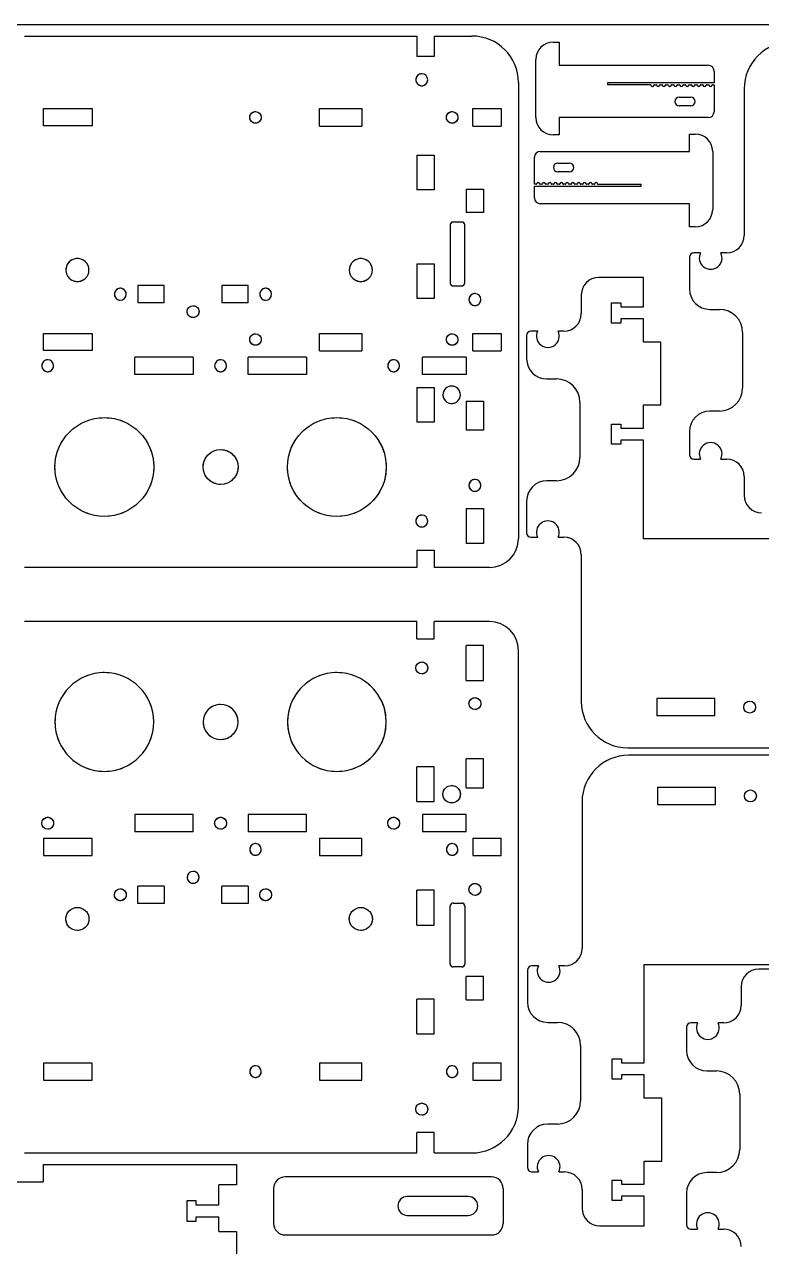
# Model space of a CAD drawing. Header units: millimetres. Extents: x -1447 to 1338, y -755 to 956.
# Drawn here: x -1208.1 to -954.4, y 535.1 to 955.9 of the extents above; entities that cross this region are included whole.
import ezdxf

# ---------------------------------------------------------------- set-up
doc = ezdxf.new("R2010")
doc.units = ezdxf.units.MM
doc.linetypes.add('HIDDEN', pattern=[9.525, 6.35, -3.175])
doc.layers.get('0').update_dxf_attribs({"lineweight": 70})
doc.layers.add('Hidden', color=7, linetype='HIDDEN', lineweight=70)

msp = doc.modelspace()

# ---------------------------------------------------------------- linework, layer by layer
at = {"color": 7, "lineweight": -3}
for p, q in [((-1447.18, 955.92), (-167.18, 955.92)), ((-1208.08, 951.92), (-1073.08, 951.92)), ((-1073.08, 951.92), (-1073.08, 944.92)), ((-1067.08, 951.92), (-1054.09, 951.92)), ((-1067.08, 951.92), (-1067.08, 944.92)), ((-1026.09, 949.86), (-1024.09, 949.86)), ((-1024.09, 949.86), (-1024.09, 941.86)), ((-1067.08, 944.92), (-1073.08, 944.92)), ((-1032.09, 923.86), (-1032.09, 943.86)), ((-1024.09, 941.86), (-972.76, 941.86)), ((-970.76, 939.86), (-970.76, 935.86)), ((-1038.09, 935.92), (-1038.09, 778.91)), ((-1007.49, 935.86), (-1007.49, 935.16)), ((-970.76, 935.86), (-1007.49, 935.86)), ((-992.49, 935.16), (-1007.49, 935.16)), ((-991.31, 935.16), (-990.71, 935.16)), ((-989.31, 935.16), (-988.71, 935.16)), ((-987.31, 935.16), (-986.71, 935.16)), ((-985.31, 935.16), (-984.71, 935.16)), ((-983.31, 935.16), (-982.71, 935.16)), ((-981.31, 935.16), (-980.71, 935.16)), ((-979.31, 935.16), (-978.71, 935.16)), ((-977.31, 935.16), (-976.71, 935.16)), ((-975.31, 935.16), (-974.71, 935.16)), ((-973.31, 935.16), (-972.71, 935.16)), ((-971.31, 935.16), (-970.76, 935.16)), ((-970.76, 935.16), (-970.76, 925.86)), ((-982.76, 930.86), (-978.76, 930.86)), ((-960.43, 933.77), (-960.43, 883.27)), ((-1201.55, 921.02), (-1201.55, 926.92)), ((-1201.55, 926.92), (-1184.81, 926.92)), ((-1184.81, 926.92), (-1184.81, 921.02)), ((-1106.53, 920.92), (-1106.53, 926.92)), ((-1106.53, 926.92), (-1091.94, 926.92)), ((-1091.94, 926.92), (-1091.94, 920.92)), ((-1053.84, 920.92), (-1053.84, 926.92)), ((-1053.84, 926.92), (-1044.09, 926.92)), ((-1044.09, 926.92), (-1044.09, 920.92)), ((-978.76, 927.86), (-982.76, 927.86)), ((-1024.09, 923.86), (-1024.09, 917.86)), ((-972.76, 923.86), (-1024.09, 923.86)), ((-1184.81, 921.02), (-1201.55, 921.02)), ((-1106.53, 920.92), (-1091.94, 920.92)), ((-1053.84, 920.92), (-1044.09, 920.92)), ((-1024.09, 917.86), (-1026.09, 917.86)), ((-979.25, 918.19), (-977.25, 918.19)), ((-979.25, 912.19), (-979.25, 918.19)), ((-1073.08, 910.92), (-1073.08, 898.92)), ((-1073.08, 910.92), (-1067.08, 910.92)), ((-1067.08, 910.92), (-1067.08, 898.92)), ((-1032.58, 900.89), (-1032.58, 910.19)), ((-1030.58, 912.19), (-979.25, 912.19)), ((-971.25, 912.19), (-971.25, 892.19)), ((-1024.58, 908.19), (-1020.58, 908.19)), ((-1020.58, 905.19), (-1024.58, 905.19)), ((-1032.02, 900.89), (-1032.58, 900.89)), ((-1030.02, 900.89), (-1030.63, 900.89)), ((-1028.02, 900.89), (-1028.63, 900.89)), ((-1026.02, 900.89), (-1026.63, 900.89)), ((-1024.02, 900.89), (-1024.63, 900.89)), ((-1022.02, 900.89), (-1022.63, 900.89)), ((-1020.02, 900.89), (-1020.63, 900.89)), ((-1018.02, 900.89), (-1018.63, 900.89)), ((-1016.02, 900.89), (-1016.63, 900.89)), ((-1014.02, 900.89), (-1014.63, 900.89)), ((-1012.02, 900.89), (-1012.63, 900.89)), ((-1010.85, 900.89), (-995.85, 900.89)), ((-995.85, 900.19), (-995.85, 900.89)), ((-1067.08, 898.92), (-1073.08, 898.92)), ((-1056.08, 899.19), (-1056.08, 891.19)), ((-1056.08, 899.19), (-1050.08, 899.19)), ((-1050.08, 899.19), (-1050.08, 891.19)), ((-1032.58, 900.19), (-995.85, 900.19)), ((-1032.58, 896.19), (-1032.58, 900.19)), ((-979.25, 894.19), (-1030.58, 894.19)), ((-979.25, 886.19), (-979.25, 894.19)), ((-1050.08, 891.19), (-1056.08, 891.19)), ((-1061.58, 886.89), (-1061.58, 866.89)), ((-1057.58, 887.89), (-1060.58, 887.89)), ((-1056.58, 866.89), (-1056.58, 886.89)), ((-977.25, 886.19), (-979.25, 886.19)), ((-979.25, 875.77), (-979.25, 864.8)), ((-975.45, 877.27), (-977.75, 877.27)), ((-966.43, 877.27), (-968.42, 877.27)), ((-1073.08, 873.49), (-1073.08, 861.49)), ((-1073.08, 873.49), (-1067.08, 873.49)), ((-1067.08, 873.49), (-1067.08, 861.49)), ((-995.05, 868.83), (-1010.45, 868.83)), ((-995.05, 858.65), (-995.05, 868.83)), ((-1160.04, 866.02), (-1169.04, 866.02)), ((-1169.04, 866.02), (-1169.04, 860.02)), ((-1160.04, 860.02), (-1160.04, 866.02)), ((-1140.14, 866.02), (-1140.14, 860.02)), ((-1131.14, 866.02), (-1140.14, 866.02)), ((-1131.14, 860.02), (-1131.14, 866.02)), ((-1060.58, 865.89), (-1057.58, 865.89)), ((-1016.45, 862.83), (-1016.45, 856.33)), ((-1160.04, 860.02), (-1169.04, 860.02)), ((-1131.14, 860.02), (-1140.14, 860.02)), ((-1067.08, 861.49), (-1073.08, 861.49)), ((-1006.05, 860.1), (-1002.85, 860.1)), ((-1006.05, 853.1), (-1006.05, 860.1)), ((-1002.85, 860.1), (-1002.85, 858.65)), ((-1002.85, 858.65), (-995.05, 858.65)), ((-1002.85, 854.55), (-1002.85, 853.1)), ((-995.05, 854.55), (-1002.85, 854.55)), ((-995.05, 846.55), (-995.05, 854.55)), ((-972.25, 857.8), (-968.93, 857.8)), ((-1031.47, 850.33), (-1033.77, 850.33)), ((-1022.45, 850.33), (-1024.44, 850.33)), ((-1002.85, 853.1), (-1006.05, 853.1)), ((-1201.55, 843.59), (-1201.55, 849.49)), ((-1201.55, 849.49), (-1184.81, 849.49)), ((-1184.81, 849.49), (-1184.81, 843.59)), ((-1106.53, 843.49), (-1106.53, 849.49)), ((-1106.53, 849.49), (-1091.94, 849.49)), ((-1091.94, 849.49), (-1091.94, 843.49)), ((-1053.84, 843.49), (-1053.84, 849.49)), ((-1053.84, 849.49), (-1044.09, 849.49)), ((-1044.09, 849.49), (-1044.09, 843.49)), ((-1035.27, 848.83), (-1035.27, 840.83)), ((-989.05, 846.55), (-995.05, 846.55)), ((-989.05, 824.88), (-989.05, 846.55)), ((-960.93, 849.8), (-960.93, 830.77)), ((-1184.81, 843.59), (-1201.55, 843.59)), ((-1106.53, 843.49), (-1091.94, 843.49)), ((-1053.84, 843.49), (-1044.09, 843.49)), ((-1170.08, 835.39), (-1170.08, 841.39)), ((-1150.08, 841.39), (-1170.08, 841.39)), ((-1150.08, 841.39), (-1150.08, 835.39)), ((-1131.08, 835.39), (-1131.08, 841.39)), ((-1111.08, 841.39), (-1131.08, 841.39)), ((-1111.08, 841.39), (-1111.08, 835.39)), ((-1071.08, 835.39), (-1071.08, 841.39)), ((-1056.08, 841.39), (-1071.08, 841.39)), ((-1056.08, 841.39), (-1056.08, 835.39)), ((-1150.08, 835.39), (-1170.08, 835.39)), ((-1111.08, 835.39), (-1131.08, 835.39)), ((-1056.08, 835.39), (-1071.08, 835.39)), ((-1028.27, 833.83), (-1024.95, 833.83)), ((-1073.08, 830.91), (-1073.08, 818.91)), ((-1073.08, 830.91), (-1067.08, 830.91)), ((-1067.08, 830.91), (-1067.08, 818.91)), ((-1056.08, 826.19), (-1050.08, 826.19)), ((-1056.08, 826.19), (-1056.08, 816.19)), ((-1050.08, 826.19), (-1050.08, 816.19)), ((-1016.95, 825.83), (-1016.95, 806.8)), ((-995.05, 824.88), (-989.05, 824.88)), ((-995.05, 816.88), (-995.05, 824.88)), ((-968.93, 822.77), (-972.25, 822.77)), ((-1067.08, 818.91), (-1073.08, 818.91)), ((-1006.05, 818.33), (-1002.85, 818.33)), ((-1006.05, 811.33), (-1006.05, 818.33)), ((-1002.85, 818.33), (-1002.85, 816.88)), ((-1002.85, 816.88), (-995.05, 816.88)), ((-1050.08, 816.19), (-1056.08, 816.19)), ((-1002.85, 812.78), (-1002.85, 811.33)), ((-995.06, 812.78), (-1002.85, 812.78)), ((-995.06, 778.83), (-995.06, 812.78)), ((-979.25, 815.77), (-979.25, 807.77)), ((-1002.85, 811.33), (-1006.05, 811.33)), ((-977.75, 806.27), (-975.45, 806.27)), ((-968.42, 806.27), (-966.43, 806.27)), ((-960.43, 800.27), (-960.43, 793.77)), ((-1024.95, 798.8), (-1028.27, 798.8)), ((-1035.27, 791.8), (-1035.27, 780.83)), ((-1056.08, 789.19), (-1056.08, 777.19)), ((-1056.08, 789.19), (-1050.08, 789.19)), ((-1050.08, 789.19), (-1050.08, 777.19)), ((-1033.77, 779.33), (-1031.47, 779.33)), ((-1024.44, 779.33), (-1022.45, 779.33)), ((-933.09, 778.83), (-995.06, 778.83)), ((-1073.08, 774.91), (-1073.08, 768.91)), ((-1073.08, 774.91), (-1067.08, 774.91)), ((-1067.08, 774.91), (-1067.08, 768.91)), ((-1050.08, 777.19), (-1056.08, 777.19)), ((-1016.45, 773.33), (-1016.45, 722.83)), ((-1073.08, 768.91), (-1208.08, 768.91)), ((-1048.09, 768.91), (-1067.08, 768.91)), ((-1073.08, 750.33), (-1208.08, 750.33)), ((-1073.08, 744.33), (-1073.08, 750.33)), ((-1048.09, 750.33), (-1067.08, 750.33)), ((-1067.08, 744.33), (-1067.08, 750.33)), ((-1073.08, 744.33), (-1067.08, 744.33)), ((-1056.08, 730.05), (-1056.08, 742.05)), ((-1050.08, 742.05), (-1056.08, 742.05)), ((-1050.08, 730.05), (-1050.08, 742.05)), ((-1038.09, 583.32), (-1038.09, 740.33)), ((-1056.08, 730.05), (-1050.08, 730.05)), ((-990.51, 723.83), (-990.51, 717.83)), ((-970.51, 723.83), (-990.51, 723.83)), ((-970.51, 717.83), (-970.51, 723.83)), ((-970.51, 717.83), (-990.51, 717.83)), ((-1056.08, 693.05), (-1056.08, 703.05)), ((-1050.08, 703.05), (-1056.08, 703.05)), ((-1050.08, 693.05), (-1050.08, 703.05)), ((-1000.45, 706.83), (-252.04, 706.83)), ((-251.78, 704.26), (-1000.19, 704.26)), ((-1073.08, 688.33), (-1073.08, 700.33)), ((-1067.08, 700.33), (-1073.08, 700.33)), ((-1067.08, 688.33), (-1067.08, 700.33)), ((-1056.08, 693.05), (-1050.08, 693.05)), ((-990.25, 693.26), (-970.25, 693.26)), ((-990.25, 693.26), (-990.25, 687.26)), ((-970.25, 687.26), (-970.25, 693.26)), ((-1073.08, 688.33), (-1067.08, 688.33)), ((-1016.19, 688.26), (-1016.19, 637.76)), ((-990.25, 687.26), (-970.25, 687.26)), ((-1150.08, 683.85), (-1170.08, 683.85)), ((-1170.08, 683.85), (-1170.08, 677.85)), ((-1150.08, 677.85), (-1150.08, 683.85)), ((-1131.08, 683.85), (-1131.08, 677.85)), ((-1111.08, 683.85), (-1131.08, 683.85)), ((-1111.08, 677.85), (-1111.08, 683.85)), ((-1071.08, 683.85), (-1071.08, 677.85)), ((-1056.08, 683.85), (-1071.08, 683.85)), ((-1056.08, 677.85), (-1056.08, 683.85)), ((-1150.08, 677.85), (-1170.08, 677.85)), ((-1111.08, 677.85), (-1131.08, 677.85)), ((-1056.08, 677.85), (-1071.08, 677.85)), ((-1184.81, 675.65), (-1201.55, 675.65)), ((-1201.55, 675.65), (-1201.55, 669.75)), ((-1184.81, 669.75), (-1184.81, 675.65)), ((-1106.53, 675.75), (-1106.53, 669.75)), ((-1106.53, 675.75), (-1091.94, 675.75)), ((-1091.94, 669.75), (-1091.94, 675.75)), ((-1053.84, 675.75), (-1053.84, 669.75)), ((-1053.84, 675.75), (-1044.09, 675.75)), ((-1044.09, 669.75), (-1044.09, 675.75)), ((-1201.55, 669.75), (-1184.81, 669.75)), ((-1106.53, 669.75), (-1091.94, 669.75)), ((-1053.84, 669.75), (-1044.09, 669.75)), ((-1169.04, 653.22), (-1169.04, 659.22)), ((-1160.04, 659.22), (-1169.04, 659.22)), ((-1160.04, 659.22), (-1160.04, 653.22)), ((-1131.14, 659.22), (-1140.14, 659.22)), ((-1140.14, 653.22), (-1140.14, 659.22)), ((-1131.14, 659.22), (-1131.14, 653.22)), ((-1073.08, 645.75), (-1073.08, 657.75)), ((-1067.08, 657.75), (-1073.08, 657.75)), ((-1067.08, 645.75), (-1067.08, 657.75)), ((-1160.04, 653.22), (-1169.04, 653.22)), ((-1131.14, 653.22), (-1140.14, 653.22)), ((-1061.58, 632.35), (-1061.58, 652.35)), ((-1060.58, 653.35), (-1057.58, 653.35)), ((-1056.58, 652.35), (-1056.58, 632.35)), ((-1073.08, 645.75), (-1067.08, 645.75)), ((-1057.58, 631.35), (-1060.58, 631.35)), ((-1031.21, 631.76), (-1033.51, 631.76)), ((-1022.19, 631.76), (-1024.18, 631.76)), ((-994.8, 598.31), (-994.8, 632.26)), ((-994.8, 632.26), (-932.83, 632.26)), ((-1050.08, 628.05), (-1056.08, 628.05)), ((-1056.08, 620.05), (-1056.08, 628.05)), ((-1050.08, 620.05), (-1050.08, 628.05)), ((-1035.01, 630.26), (-1035.01, 619.29)), ((-940.02, 630.58), (-955.42, 630.58)), ((-961.42, 624.58), (-961.42, 618.08)), ((-1067.08, 620.32), (-1073.08, 620.32)), ((-1073.08, 608.32), (-1073.08, 620.32)), ((-1067.08, 608.32), (-1067.08, 620.32)), ((-1056.08, 620.05), (-1050.08, 620.05)), ((-1028.01, 612.29), (-1024.69, 612.29)), ((-980.24, 610.58), (-980.24, 602.58)), ((-976.44, 612.08), (-978.74, 612.08)), ((-967.42, 612.08), (-969.4, 612.08)), ((-1073.08, 608.32), (-1067.08, 608.32)), ((-1016.69, 604.29), (-1016.69, 585.26)), ((-1201.55, 598.22), (-1201.55, 592.32)), ((-1184.81, 598.22), (-1201.55, 598.22)), ((-1184.81, 592.32), (-1184.81, 598.22)), ((-1106.53, 598.32), (-1106.53, 592.32)), ((-1106.53, 598.32), (-1091.94, 598.32)), ((-1091.94, 592.32), (-1091.94, 598.32)), ((-1053.84, 598.32), (-1053.84, 592.32)), ((-1053.84, 598.32), (-1044.09, 598.32)), ((-1044.09, 592.32), (-1044.09, 598.32)), ((-1005.79, 592.76), (-1005.79, 599.76)), ((-1005.79, 599.76), (-1002.59, 599.76)), ((-1002.59, 599.76), (-1002.59, 598.31)), ((-1002.59, 598.31), (-994.8, 598.31)), ((-994.79, 594.21), (-1002.59, 594.21)), ((-1002.59, 594.21), (-1002.59, 592.76)), ((-994.79, 586.21), (-994.79, 594.21)), ((-973.24, 595.58), (-969.92, 595.58)), ((-1201.55, 592.32), (-1184.81, 592.32)), ((-1106.53, 592.32), (-1091.94, 592.32)), ((-1053.84, 592.32), (-1044.09, 592.32)), ((-1002.59, 592.76), (-1005.79, 592.76)), ((-988.79, 586.21), (-994.79, 586.21)), ((-988.79, 564.54), (-988.79, 586.21)), ((-961.92, 587.58), (-961.92, 568.55)), ((-1024.69, 577.26), (-1028.01, 577.26)), ((-1073.08, 567.32), (-1073.08, 574.32)), ((-1067.08, 574.32), (-1073.08, 574.32)), ((-1067.08, 567.32), (-1067.08, 574.32)), ((-1035.01, 570.26), (-1035.01, 562.26)), ((-1208.08, 567.32), (-1073.08, 567.32)), ((-1067.08, 567.32), (-1054.09, 567.32)), ((-994.79, 556.54), (-994.79, 564.54)), ((-994.79, 564.54), (-988.79, 564.54)), ((-1201.66, 563.32), (-1135.16, 563.32)), ((-1201.66, 563.32), (-1201.66, 557.32)), ((-1135.16, 563.32), (-1135.16, 556.34)), ((-1033.51, 560.76), (-1031.21, 560.76)), ((-1024.18, 560.76), (-1022.19, 560.76)), ((-969.92, 560.55), (-973.24, 560.55)), ((-1219.61, 557.32), (-1201.66, 557.32)), ((-1135.16, 556.34), (-1141.16, 556.34)), ((-1141.16, 549.37), (-1141.16, 556.34)), ((-1047.34, 559.06), (-1118.34, 559.06)), ((-1005.79, 550.99), (-1005.79, 557.99)), ((-1005.79, 557.99), (-1002.59, 557.99)), ((-1002.59, 557.99), (-1002.59, 556.54)), ((-1002.59, 556.54), (-994.79, 556.54)), ((-1122.34, 555.06), (-1122.34, 543.06)), ((-1055.34, 552.31), (-1076.34, 552.31)), ((-1043.34, 555.06), (-1043.34, 543.06)), ((-1016.19, 554.76), (-1016.19, 548.26)), ((-994.79, 552.44), (-1002.59, 552.44)), ((-1002.59, 552.44), (-1002.59, 550.99)), ((-994.79, 542.26), (-994.79, 552.44)), ((-980.24, 553.55), (-980.24, 542.58)), ((-1148.96, 550.82), (-1152.16, 550.82)), ((-1152.16, 550.82), (-1152.16, 543.82)), ((-1148.96, 549.37), (-1148.96, 550.82)), ((-1141.16, 549.37), (-1148.96, 549.37)), ((-1002.59, 550.99), (-1005.79, 550.99)), ((-1152.16, 543.82), (-1148.96, 543.82)), ((-1148.96, 543.82), (-1148.96, 545.27)), ((-1148.96, 545.27), (-1141.16, 545.27)), ((-1141.16, 540.27), (-1141.16, 545.27)), ((-1076.34, 545.81), (-1055.34, 545.81)), ((-1141.16, 540.27), (-1135.16, 540.27)), ((-1135.16, 540.27), (-1135.16, 530.41)), ((-1118.34, 539.06), (-1047.34, 539.06)), ((-1010.19, 542.26), (-994.79, 542.26)), ((-978.74, 541.08), (-976.44, 541.08)), ((-969.4, 541.08), (-967.42, 541.08))]:
    msp.add_line(p, q, dxfattribs=at)
for centre, radius in [((-1128.58, 923.92), 2), ((-1060.89, 923.92), 2), ((-1128.58, 847.42), 2), ((-1060.89, 847.42), 2), ((-1140.58, 803.52), 6), ((-1071.34, 734.33), 2.05), ((-1053.08, 722.05), 2.05), ((-958.51, 720.83), 2.05), ((-1061.08, 690.85), 3), ((-958.25, 690.26), 2.05), ((-1200.08, 680.85), 2.05), ((-1140.58, 680.85), 2.05), ((-1081.04, 680.85), 2.05), ((-1053.08, 658.05), 2.05), ((-1071.34, 582.38), 2.05)]:
    msp.add_circle(centre, radius, dxfattribs=at)
at = {"color": 7, "lineweight": -3, "extrusion": (-1.07231e-17, 2.33735e-18, -1)}
for centre in [(1189.85, 871.35), (1092.33, 871.35)]:
    msp.add_circle(centre, 3.97, dxfattribs=at)
at = {"color": 7, "lineweight": -3, "extrusion": (8.67362e-19, 4.01124e-32, -1)}
for centre in [(1175.09, 863.02), (1125.09, 863.02)]:
    msp.add_circle(centre, 2.05, dxfattribs=at)
at = {"color": 7, "lineweight": -3, "extrusion": (9.88259e-30, 4.48987e-18, -1)}
for centre in [(1180.58, 715.72), (1100.58, 715.72)]:
    msp.add_circle(centre, 17, dxfattribs=at)
at = {"color": 7, "lineweight": -3, "extrusion": (4.28904e-29, 1.93711e-17, -1)}
msp.add_circle((1140.58, 715.72), 6, dxfattribs=at)
at = {"color": 7, "lineweight": -3, "extrusion": (1.19903e-28, 5.55112e-17, -1)}
msp.add_circle((1150.04, 662.22), 2.05, dxfattribs=at)
at = {"color": 7, "lineweight": -3}
for centre, radius, start, end in [((-1054.09, 935.92), 16, 360, 90), ((-1026.09, 943.86), 6, 90, 180), ((-944.43, 933.77), 16, 90, 180), ((-972.76, 939.86), 2, 360, 90), ((-992.01, 935.01), 0.5, 162.5424, 355.904), ((-991.31, 934.96), 0.2, 90, 175.904), ((-990.71, 934.96), 0.2, 4.096, 90), ((-990.01, 935.01), 0.5, 184.096, 355.904), ((-989.31, 934.96), 0.2, 90, 175.904), ((-988.71, 934.96), 0.2, 4.096, 90), ((-988.01, 935.01), 0.5, 184.096, 355.904), ((-987.31, 934.96), 0.2, 90, 175.904), ((-986.71, 934.96), 0.2, 4.096, 90), ((-986.01, 935.01), 0.5, 184.096, 355.904), ((-985.31, 934.96), 0.2, 90, 175.904), ((-984.71, 934.96), 0.2, 4.096, 90), ((-984.01, 935.01), 0.5, 184.096, 355.904), ((-983.31, 934.96), 0.2, 90, 175.904), ((-982.71, 934.96), 0.2, 4.096, 90), ((-982.01, 935.01), 0.5, 184.096, 355.904), ((-981.31, 934.96), 0.2, 90, 175.904), ((-980.71, 934.96), 0.2, 4.096, 90), ((-980.01, 935.01), 0.5, 184.096, 355.904), ((-979.31, 934.96), 0.2, 90, 175.904), ((-978.71, 934.96), 0.2, 4.096, 90), ((-978.01, 935.01), 0.5, 184.096, 355.904), ((-977.31, 934.96), 0.2, 90, 175.904), ((-976.71, 934.96), 0.2, 4.096, 90), ((-976.01, 935.01), 0.5, 184.096, 355.904), ((-975.31, 934.96), 0.2, 90, 175.904), ((-974.71, 934.96), 0.2, 4.096, 90), ((-974.01, 935.01), 0.5, 184.096, 355.904), ((-973.31, 934.96), 0.2, 90, 175.904), ((-972.71, 934.96), 0.2, 4.096, 90), ((-972.01, 935.01), 0.5, 184.096, 355.904), ((-971.31, 934.96), 0.2, 90, 175.904), ((-982.76, 929.36), 1.5, 90, 270), ((-978.76, 929.36), 1.5, 270, 90), ((-972.76, 925.86), 2, 270, 0), ((-1026.09, 923.86), 6, 180, 270), ((-977.25, 912.19), 6, 0, 90), ((-1030.58, 910.19), 2, 90, 180), ((-1024.58, 906.69), 1.5, 90, 270), ((-1020.58, 906.69), 1.5, 270, 90), ((-1032.02, 901.09), 0.2, 270, 355.904), ((-1031.32, 901.04), 0.5, 4.096, 175.904), ((-1030.63, 901.09), 0.2, 184.096, 270), ((-1030.02, 901.09), 0.2, 270, 355.904), ((-1029.32, 901.04), 0.5, 4.096, 175.904), ((-1028.63, 901.09), 0.2, 184.096, 270), ((-1028.02, 901.09), 0.2, 270, 355.904), ((-1027.32, 901.04), 0.5, 4.096, 175.904), ((-1026.63, 901.09), 0.2, 184.096, 270), ((-1026.02, 901.09), 0.2, 270, 355.904), ((-1025.32, 901.04), 0.5, 4.096, 175.904), ((-1024.63, 901.09), 0.2, 184.096, 270), ((-1024.02, 901.09), 0.2, 270, 355.904), ((-1023.32, 901.04), 0.5, 4.096, 175.904), ((-1022.63, 901.09), 0.2, 184.096, 270), ((-1022.02, 901.09), 0.2, 270, 355.904), ((-1021.32, 901.04), 0.5, 4.096, 175.904), ((-1020.63, 901.09), 0.2, 184.096, 270), ((-1020.02, 901.09), 0.2, 270, 355.904), ((-1019.32, 901.04), 0.5, 4.096, 175.904), ((-1018.63, 901.09), 0.2, 184.096, 270), ((-1018.02, 901.09), 0.2, 270, 355.904), ((-1017.32, 901.04), 0.5, 4.096, 175.904), ((-1016.63, 901.09), 0.2, 184.096, 270), ((-1016.02, 901.09), 0.2, 270, 355.904), ((-1015.32, 901.04), 0.5, 4.096, 175.904), ((-1014.63, 901.09), 0.2, 184.096, 270), ((-1014.02, 901.09), 0.2, 270, 355.904), ((-1013.32, 901.04), 0.5, 4.096, 175.904), ((-1012.63, 901.09), 0.2, 184.096, 270), ((-1012.02, 901.09), 0.2, 270, 355.904), ((-1011.32, 901.04), 0.5, 342.5424, 175.904), ((-1030.58, 896.19), 2, 180, 270), ((-977.25, 892.19), 6, 270, 0), ((-1060.58, 886.89), 1, 90, 180), ((-1057.58, 886.89), 1, 0, 90), ((-966.43, 883.27), 6, 270, 0), ((-977.75, 875.77), 1.5, 90, 180), ((-971.94, 875.54), 3.92, 153.8115, 26.1885), ((-1010.45, 862.83), 6, 90, 180), ((-1060.58, 866.89), 1, 180, 270), ((-1057.58, 866.89), 1, 270, 0), ((-972.25, 864.8), 7, 180, 270), ((-1022.45, 856.33), 6, 270, 360), ((-968.93, 849.8), 8, 0, 90), ((-1033.77, 848.83), 1.5, 90, 180), ((-1027.96, 848.6), 3.92, 153.8115, 26.1885), ((-1028.27, 840.83), 7, 180, 270), ((-1024.95, 825.83), 8, 0, 90), ((-968.93, 830.77), 8, 270, 0), ((-972.25, 815.77), 7, 90, 180), ((-971.94, 808), 3.92, 333.8115, 206.1885), ((-1024.95, 806.8), 8, 270, 360), ((-977.75, 807.77), 1.5, 180, 270), ((-966.43, 800.27), 6, 0, 90), ((-1028.27, 791.8), 7, 90, 180), ((-954.43, 793.77), 6, 180, 270), ((-1027.96, 781.06), 3.92, 333.8115, 206.1885), ((-1048.09, 778.91), 10, 270, 0), ((-1033.77, 780.83), 1.5, 180, 270), ((-1022.45, 773.33), 6, 360, 90), ((-1048.09, 740.33), 10, 360, 90), ((-1000.45, 722.83), 16, 180, 270), ((-1000.19, 688.26), 16, 90, 180), ((-1060.58, 652.35), 1, 90, 180), ((-1057.58, 652.35), 1, 0, 90), ((-1022.19, 637.76), 6, 270, 0), ((-1060.58, 632.35), 1, 180, 270), ((-1057.58, 632.35), 1, 270, 360), ((-1033.51, 630.26), 1.5, 90, 180), ((-1027.7, 630.03), 3.92, 153.8115, 26.1885), ((-955.42, 624.58), 6, 90, 180), ((-1028.01, 619.29), 7, 180, 270), ((-967.42, 618.08), 6, 270, 360), ((-1024.69, 604.29), 8, 0, 90), ((-978.74, 610.58), 1.5, 90, 180), ((-972.92, 610.35), 3.92, 153.8115, 26.1885), ((-973.24, 602.58), 7, 180, 270), ((-969.92, 587.58), 8, 0, 90), ((-1024.69, 585.26), 8, 270, 0), ((-1054.09, 583.32), 16, 270, 0), ((-1028.01, 570.26), 7, 90, 180), ((-969.92, 568.55), 8, 270, 360), ((-1027.7, 562.49), 3.92, 333.8115, 206.1885), ((-1033.51, 562.26), 1.5, 180, 270), ((-1022.19, 554.76), 6, 360, 90), ((-973.24, 553.55), 7, 90, 180), ((-1118.34, 555.06), 4, 90, 180), ((-1047.34, 555.06), 4, 360, 90), ((-1076.34, 549.06), 3.25, 90, 270), ((-1055.34, 549.06), 3.25, 270, 90), ((-1010.19, 548.26), 6, 180, 270), ((-1118.34, 543.06), 4, 180, 270), ((-1047.34, 543.06), 4, 270, 0), ((-972.92, 542.81), 3.92, 333.8115, 206.1885), ((-978.74, 542.58), 1.5, 180, 270), ((-967.42, 535.08), 6, 0, 90)]:
    msp.add_arc(centre, radius, start, end, dxfattribs=at)
at = {"color": 7, "lineweight": -3, "extrusion": (1.05487e-36, -1.84889e-32, -1)}
for centre, major_axis in [((-1071.34, 936.87), (0, 2.05)), ((-1053.08, 861.19), (0, 2.05)), ((-1200.08, 838.39), (0, 2.05)), ((-1140.58, 838.39), (0, 2.05)), ((-1081.04, 838.39), (0, 2.05)), ((-1061.08, 828.39), (0, 3)), ((-1053.08, 797.19), (0, 2.05)), ((-1071.34, 784.92), (0, 2.05))]:
    msp.add_ellipse(centre, major_axis=major_axis, ratio=1, dxfattribs=at)
at = {"color": 7, "lineweight": -3}
for centre, major_axis in [((-1150.04, 857.02), (0, -2.05)), ((-1180.58, 803.52), (0, -17)), ((-1100.58, 803.52), (0, -17)), ((-1175.09, 656.22), (0, 2.05)), ((-1125.09, 656.22), (0, 2.05)), ((-1189.85, 647.89), (0, 3.97)), ((-1092.33, 647.89), (0, 3.97))]:
    msp.add_ellipse(centre, major_axis=major_axis, ratio=1, dxfattribs=at)
at = {"color": 7, "lineweight": -3, "extrusion": (-2.34701e-36, -1.2326e-32, -1)}
for centre in [(-1128.58, 671.83), (-1060.89, 671.83), (-1128.58, 595.32), (-1060.89, 595.32)]:
    msp.add_ellipse(centre, major_axis=(0, -2), ratio=1, dxfattribs=at)
at = {"layer": 'Hidden', "lineweight": -3}
for p, q in [((-1128.58, 925.92), (-1128.58, 925.92)), ((-1060.89, 925.92), (-1060.89, 925.92)), ((-1128.58, 921.92), (-1128.58, 921.92)), ((-1060.89, 921.92), (-1060.89, 921.92)), ((-1061.58, 886.89), (-1061.58, 886.89)), ((-1061.58, 886.89), (-1061.58, 866.89)), ((-1060.58, 887.89), (-1060.58, 887.89)), ((-1057.58, 887.89), (-1057.58, 887.89)), ((-1056.58, 866.89), (-1056.58, 886.89)), ((-1056.58, 886.89), (-1056.58, 886.89)), ((-1175.09, 865.07), (-1175.09, 865.07)), ((-1125.09, 865.07), (-1125.09, 865.07)), ((-1061.58, 866.89), (-1061.58, 866.89)), ((-1060.58, 865.89), (-1060.58, 865.89)), ((-1057.58, 865.89), (-1057.58, 865.89)), ((-1056.58, 866.89), (-1056.58, 866.89)), ((-1175.09, 860.97), (-1175.09, 860.97)), ((-1125.09, 860.97), (-1125.09, 860.97)), ((-1128.58, 849.42), (-1128.58, 849.42)), ((-1060.89, 849.42), (-1060.89, 849.42)), ((-1128.58, 845.42), (-1128.58, 845.42)), ((-1060.89, 845.42), (-1060.89, 845.42)), ((-1170.08, 835.39), (-1170.08, 841.39)), ((-1170.08, 841.39), (-1170.08, 841.39)), ((-1150.08, 841.39), (-1150.08, 835.39)), ((-1150.08, 841.39), (-1150.08, 841.39)), ((-1131.08, 835.39), (-1131.08, 841.39)), ((-1131.08, 841.39), (-1131.08, 841.39)), ((-1111.08, 841.39), (-1111.08, 835.39)), ((-1111.08, 841.39), (-1111.08, 841.39)), ((-1071.08, 835.39), (-1071.08, 841.39)), ((-1071.08, 841.39), (-1071.08, 841.39)), ((-1170.08, 835.39), (-1170.08, 835.39)), ((-1150.08, 835.39), (-1150.08, 835.39)), ((-1131.08, 835.39), (-1131.08, 835.39)), ((-1111.08, 835.39), (-1111.08, 835.39)), ((-1071.08, 835.39), (-1071.08, 835.39)), ((-1180.58, 820.52), (-1180.58, 820.52)), ((-1100.58, 820.52), (-1100.58, 820.52)), ((-1140.58, 809.52), (-1140.58, 809.52)), ((-1140.58, 797.52), (-1140.58, 797.52)), ((-1180.58, 786.52), (-1180.58, 786.52)), ((-1100.58, 786.52), (-1100.58, 786.52)), ((-1180.58, 732.72), (-1180.58, 732.72)), ((-1100.58, 732.72), (-1100.58, 732.72)), ((-1140.58, 721.72), (-1140.58, 721.72)), ((-1140.58, 709.72), (-1140.58, 709.72)), ((-1180.58, 698.72), (-1180.58, 698.72)), ((-1100.58, 698.72), (-1100.58, 698.72)), ((-1170.08, 683.85), (-1170.08, 683.85)), ((-1170.08, 683.85), (-1170.08, 677.85)), ((-1150.08, 683.85), (-1150.08, 683.85)), ((-1150.08, 677.85), (-1150.08, 683.85)), ((-1131.08, 683.85), (-1131.08, 683.85)), ((-1131.08, 683.85), (-1131.08, 677.85)), ((-1111.08, 683.85), (-1111.08, 683.85)), ((-1111.08, 677.85), (-1111.08, 683.85)), ((-1071.08, 683.85), (-1071.08, 677.85)), ((-1071.08, 683.85), (-1071.08, 683.85)), ((-1170.08, 677.85), (-1170.08, 677.85)), ((-1150.08, 677.85), (-1150.08, 677.85)), ((-1131.08, 677.85), (-1131.08, 677.85)), ((-1111.08, 677.85), (-1111.08, 677.85)), ((-1071.08, 677.85), (-1071.08, 677.85)), ((-1128.58, 673.83), (-1128.58, 673.83)), ((-1060.89, 673.83), (-1060.89, 673.83)), ((-1128.58, 669.83), (-1128.58, 669.83)), ((-1060.89, 669.83), (-1060.89, 669.83)), ((-1175.09, 658.27), (-1175.09, 658.27)), ((-1125.09, 658.27), (-1125.09, 658.27)), ((-1175.09, 654.17), (-1175.09, 654.17)), ((-1125.09, 654.17), (-1125.09, 654.17)), ((-1061.58, 652.35), (-1061.58, 652.35)), ((-1061.58, 632.35), (-1061.58, 652.35)), ((-1060.58, 653.35), (-1060.58, 653.35)), ((-1057.58, 653.35), (-1057.58, 653.35)), ((-1056.58, 652.35), (-1056.58, 652.35)), ((-1056.58, 652.35), (-1056.58, 632.35)), ((-1061.58, 632.35), (-1061.58, 632.35)), ((-1060.58, 631.35), (-1060.58, 631.35)), ((-1057.58, 631.35), (-1057.58, 631.35)), ((-1056.58, 632.35), (-1056.58, 632.35)), ((-1128.58, 597.32), (-1128.58, 597.32)), ((-1060.89, 597.32), (-1060.89, 597.32)), ((-1128.58, 593.32), (-1128.58, 593.32)), ((-1060.89, 593.32), (-1060.89, 593.32))]:
    msp.add_line(p, q, dxfattribs=at)
at = {"layer": 'Hidden', "lineweight": -3, "extrusion": (-1.20603e-28, 5.55112e-17, -1)}
for centre in [(1071.34, 936.87), (1053.08, 861.19), (1200.08, 838.39), (1140.58, 838.39), (1081.04, 838.39), (1071.34, 784.92)]:
    msp.add_circle(centre, 2.05, dxfattribs=at)
at = {"layer": 'Hidden', "lineweight": -3}
for centre, radius in [((-1150.04, 857.02), 2.05), ((-1180.58, 803.52), 17), ((-1100.58, 803.52), 17), ((-1140.58, 803.52), 6), ((-1175.09, 656.22), 2.05), ((-1125.09, 656.22), 2.05), ((-1189.85, 647.89), 3.97), ((-1092.33, 647.89), 3.97)]:
    msp.add_circle(centre, radius, dxfattribs=at)
at = {"layer": 'Hidden', "lineweight": -3, "extrusion": (1.16399e-27, -5.2273e-16, -1)}
msp.add_circle((1061.08, 828.39), 3, dxfattribs=at)
at = {"layer": 'Hidden', "lineweight": -3, "extrusion": (7.98627e-28, -3.67592e-16, -1)}
msp.add_circle((1053.08, 797.19), 2.05, dxfattribs=at)
at = {"layer": 'Hidden', "lineweight": -3, "extrusion": (8.4321e-29, 1.27791e-16, -1)}
msp.add_circle((1140.58, 715.72), 6, dxfattribs=at)
at = {"layer": 'Hidden', "lineweight": -3, "extrusion": (-2.15973e-16, 1.06159e-29, -1)}
for centre in [(1128.58, 671.83), (1060.89, 671.83), (1128.58, 595.32), (1060.89, 595.32)]:
    msp.add_circle(centre, 2, dxfattribs=at)
at = {"layer": 'Hidden', "lineweight": -3}
for centre, start, end in [((-1060.58, 886.89), 90, 180), ((-1057.58, 886.89), 0, 90), ((-1060.58, 866.89), 180, 270), ((-1057.58, 866.89), 270, 360), ((-1060.58, 652.35), 90, 180), ((-1057.58, 652.35), 360, 90), ((-1060.58, 632.35), 180, 270), ((-1057.58, 632.35), 270, 360)]:
    msp.add_arc(centre, 1, start, end, dxfattribs=at)
for centre, major_axis in [((-1128.58, 923.92), (0, -2)), ((-1060.89, 923.92), (0, -2)), ((-1128.58, 847.42), (0, -2)), ((-1060.89, 847.42), (0, -2)), ((-1071.34, 734.33), (0, 2.05)), ((-1053.08, 722.05), (0, 2.05)), ((-1061.08, 690.85), (0, 3)), ((-1200.08, 680.85), (0, 2.05)), ((-1140.58, 680.85), (0, 2.05)), ((-1081.04, 680.85), (0, 2.05)), ((-1053.08, 658.05), (0, 2.05)), ((-1071.34, 582.38), (0, 2.05))]:
    msp.add_ellipse(centre, major_axis=major_axis, ratio=1, dxfattribs=at)
at = {"layer": 'Hidden', "lineweight": -3, "extrusion": (2.34701e-36, -1.2326e-32, -1)}
for centre, major_axis in [((-1189.85, 871.35), (0, 3.97)), ((-1092.33, 871.35), (0, 3.97)), ((-1175.09, 863.02), (0, 2.05)), ((-1125.09, 863.02), (0, 2.05))]:
    msp.add_ellipse(centre, major_axis=major_axis, ratio=1, dxfattribs=at)
at = {"layer": 'Hidden', "lineweight": -3, "extrusion": (-1.40649e-36, -2.46519e-32, -1)}
for centre, major_axis in [((-1180.58, 715.72), (0, -17)), ((-1100.58, 715.72), (0, -17)), ((-1150.04, 662.22), (0, -2.05))]:
    msp.add_ellipse(centre, major_axis=major_axis, ratio=1, dxfattribs=at)

doc.saveas('drawing.dxf')
